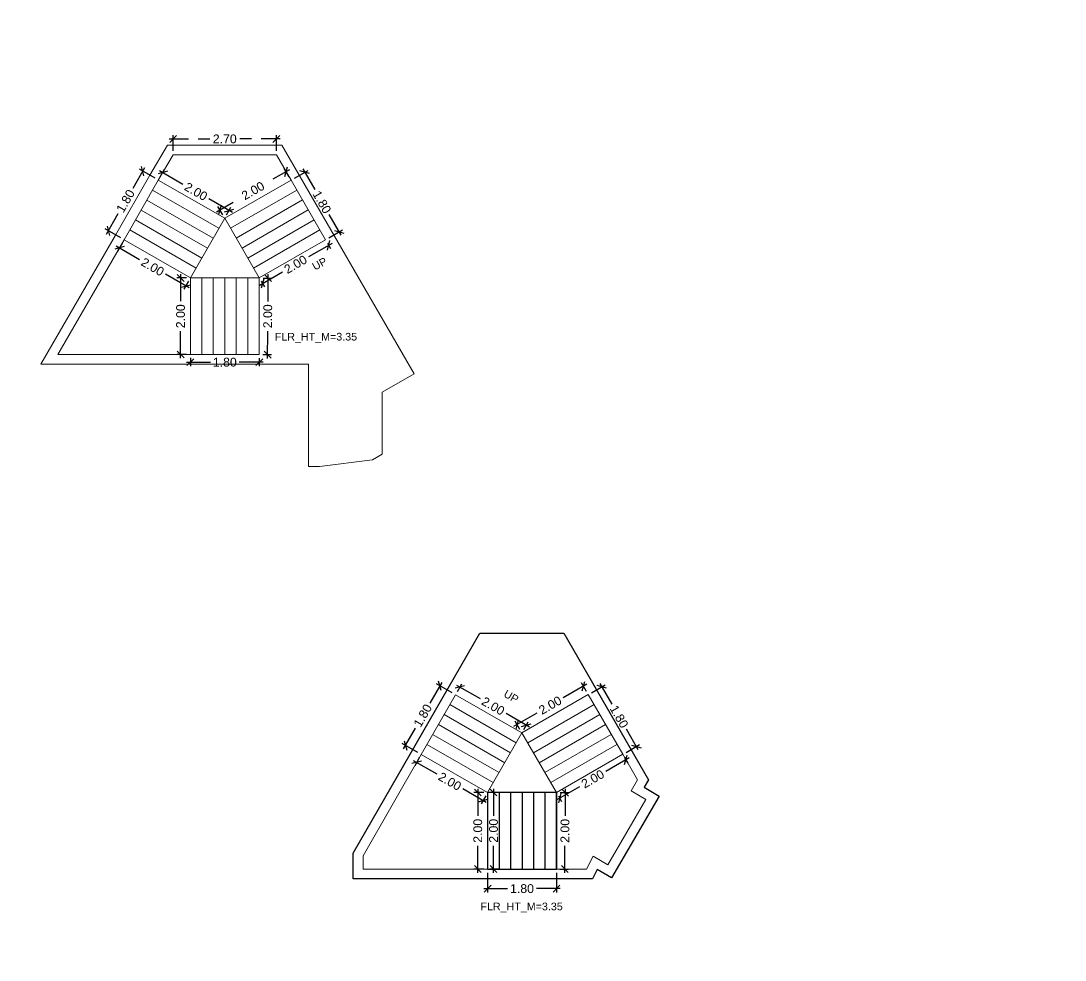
# Model space of a CAD drawing. Header units: metres. Extents: x 256329 to 886268, y -249371 to 355.
# Drawn here: x 287207.84 to 287235.13, y -646.07 to -621.52 of the extents above; entities that cross this region are included whole.
import ezdxf

# ---------------------------------------------------------------- set-up
doc = ezdxf.new("R2010")
doc.units = ezdxf.units.M
doc.header["$MEASUREMENT"] = 0
doc.header["$PDMODE"] = 35
doc.linetypes.add('CONTINOUS', pattern=[0])
doc.linetypes.add('DASHED', pattern=[0.75, 0.5, -0.25])
doc.layers.get('0').update_dxf_attribs({"lineweight": 18})
doc.layers.get('Defpoints').update_dxf_attribs({"lineweight": 20})
doc.layers.add('A_TEXT', color=4, linetype='Continuous', lineweight=0, transparency=0.3)
doc.layers.add('BLK_2_FLR_6_STAIR_1', color=7, linetype='Continuous', plot=False)
doc.layers.add('BLK_2_FLR_6_STAIR_1_FLIGHT_2', color=7, linetype='Continuous', plot=False)
for name, color, linetype, lineweight in [('BLK_2_FLR_6_STAIR_1_FLIGHT_1', 7, 'Continuous', 0), ('BLK_2_FLR_6_STAIR_1_FLIGHT_3', 7, 'Continuous', 0), ('BLK_2_FLR_6_STAIR_1_LANDING_1', 7, 'Continuous', 0), ('BLK_2_FLR_6_STAIR_1_LANDING_2', 7, 'Continuous', 0), ('BLK_2_FLR_6_STAIR_2', 1, 'DASHED', 9), ('BLK_2_FLR_6_STAIR_2_FLIGHT_1', 7, 'Continuous', 0), ('BLK_2_FLR_6_STAIR_2_FLIGHT_2', 7, 'Continuous', 0), ('BLK_2_FLR_6_STAIR_2_FLIGHT_3', 7, 'Continuous', 0), ('BLK_2_FLR_6_STAIR_2_LANDING_1', 1, 'DASHED', 9), ('BLK_2_FLR_6_STAIR_2_LANDING_2', 7, 'Continuous', 0)]:
    doc.layers.add(name, color=color, linetype=linetype, lineweight=lineweight)
doc.styles.add('Arial', font='arial.ttf')
doc.styles.get("Standard").update_dxf_attribs({"font": 'arial.ttf'})
doc.dimstyles.new('METRIC DIM', dxfattribs={"dimtxt": 0.23, "dimasz": 0.18, "dimexe": 0.1, "dimexo": 0.1, "dimgap": 0.09, "dimtad": 0, "dimzin": 0, "dimdsep": 46, "dimtxsty": 'Standard', "dimblk": 'OBLIQUE', "dimcen": 0, "dimdle": 0.1, "dimclrd": 147, "dimclre": 147, "dimclrt": 7, "dimadec": 0, "dimazin": 0, "dimtfac": 1, "dimtofl": 0, "dimtmove": 0, "dimatfit": 2, "dimfxl": 0.125, "dimtolj": 1, "dimtzin": 0, "dimarcsym": 0})

# ---------------------------------------------------------------- blocks, each defined once
blk = doc.blocks.new('_Oblique')
at = {"color": 0, "linetype": 'ByBlock', "lineweight": -2}
blk.add_line((-0.5, -0.5), (0.5, 0.5), dxfattribs=at)
blk = doc.blocks.new('*D1573')
at = {"layer": 'BLK_2_FLR_6_STAIR_1_FLIGHT_1', "color": 147, "lineweight": -2, "transparency": 16777216}
for p, q in [((287218.835093, -638.807905), (287218.524947, -639.347641)), ((287219.107689, -639.07988), (287218.698566, -638.844787)), ((287217.838638, -640.541997), (287218.148785, -640.002261)), ((287218.210879, -640.640563), (287217.801756, -640.40547))]:
    blk.add_line(p, q, dxfattribs=at)
at = {"layer": 'Defpoints', "color": 0, "linetype": 'CONTINOUS', "transparency": 16777216}
for p in [(287219.194394, -639.129702, 0.042641), (287217.888461, -640.455293), (287218.297584, -640.690386, 0.042641)]:
    blk.add_point(p, dxfattribs=at)
at = {"layer": 'BLK_2_FLR_6_STAIR_1_FLIGHT_1', "color": 147, "linetype": 'CONTINOUS', "lineweight": -2, "transparency": 16777216, "xscale": 0.18, "yscale": 0.18, "zscale": 0.18}
for p, rotation in [((287218.78527, -638.894609), 60.117187), ((287217.888461, -640.455293), 240.1171869999999)]:
    blk.add_blockref('_Oblique', p, dxfattribs=dict(at, rotation=rotation))
at = {"layer": 'BLK_2_FLR_6_STAIR_1_FLIGHT_1', "color": 7, "linetype": 'CONTINOUS', "transparency": 16777216, "insert": (287218.336866, -639.674951), "char_height": 0.23, "attachment_point": 5, "rotation": 60.1171874}
blk.add_mtext('\\A1;1.80', dxfattribs=at)
blk = doc.blocks.new('*D1574')
at = {"layer": 'BLK_2_FLR_6_STAIR_1_FLIGHT_2', "color": 147, "lineweight": -2, "transparency": 16777216}
for p, q in [((287220.031712, -643.787488), (287220.031897, -644.299459)), ((287221.831712, -643.786841), (287221.831897, -644.298812)), ((287219.931861, -644.199495), (287220.554361, -644.199272)), ((287221.931861, -644.198776), (287221.309361, -644.199))]:
    blk.add_line(p, q, dxfattribs=at)
at = {"layer": 'Defpoints', "color": 0, "linetype": 'CONTINOUS', "transparency": 16777216}
for p in [(287220.031677, -643.687488, 0.042641), (287221.831677, -643.686841, 0.042641), (287220.031861, -644.199459)]:
    blk.add_point(p, dxfattribs=at)
at = {"layer": 'BLK_2_FLR_6_STAIR_1_FLIGHT_2', "color": 147, "linetype": 'CONTINOUS', "lineweight": -2, "transparency": 16777216, "xscale": 0.18, "yscale": 0.18, "zscale": 0.18}
for p, rotation in [((287220.031861, -644.199459), 180.020597), ((287221.831861, -644.198812), 0.020597)]:
    blk.add_blockref('_Oblique', p, dxfattribs=dict(at, rotation=rotation))
at = {"layer": 'BLK_2_FLR_6_STAIR_1_FLIGHT_2', "color": 7, "linetype": 'CONTINOUS', "transparency": 16777216, "insert": (287220.931861, -644.199136), "char_height": 0.23, "attachment_point": 5, "rotation": 0.0205967}
blk.add_mtext('\\A1;1.80', dxfattribs=at)
blk = doc.blocks.new('*D1530')
at = {"layer": 'BLK_2_FLR_6_STAIR_1_FLIGHT_3', "color": 147, "lineweight": -2, "transparency": 16777216}
for p, q in [((287222.623199, -638.857516), (287222.007273, -639.21166)), ((287222.6138, -639.041788), (287222.486662, -638.82067)), ((287220.714657, -639.954886), (287221.330583, -639.600742)), ((287220.878641, -640.039466), (287220.751503, -639.818349))]:
    blk.add_line(p, q, dxfattribs=at)
at = {"layer": 'Defpoints', "color": 0, "linetype": 'CONTINOUS', "transparency": 16777216}
for p in [(287222.663645, -639.12848, 0.042641), (287220.801349, -639.90504), (287220.928486, -640.126158, 0.042641)]:
    blk.add_point(p, dxfattribs=at)
at = {"layer": 'BLK_2_FLR_6_STAIR_1_FLIGHT_3', "color": 147, "linetype": 'CONTINOUS', "lineweight": -2, "transparency": 16777216, "xscale": 0.18, "yscale": 0.18, "zscale": 0.18}
for p, rotation in [((287222.536507, -638.907362), 29.897956), ((287220.801349, -639.90504), 209.897956)]:
    blk.add_blockref('_Oblique', p, dxfattribs=dict(at, rotation=rotation))
at = {"layer": 'BLK_2_FLR_6_STAIR_1_FLIGHT_3', "color": 7, "linetype": 'CONTINOUS', "transparency": 16777216, "insert": (287221.668928, -639.406201), "char_height": 0.23, "attachment_point": 5, "rotation": 29.8979558}
blk.add_mtext('\\A1;2.00', dxfattribs=at)
blk = doc.blocks.new('*D1531')
at = {"layer": 'BLK_2_FLR_6_STAIR_1_FLIGHT_1', "color": 147, "lineweight": -2, "transparency": 16777216}
for p, q in [((287219.244217, -639.042998), (287219.359555, -638.842279)), ((287219.223028, -638.879161), (287219.838382, -639.23276)), ((287221.130529, -639.975262), (287220.515175, -639.621663)), ((287220.978309, -640.039453), (287221.093647, -639.838734))]:
    blk.add_line(p, q, dxfattribs=at)
at = {"layer": 'Defpoints', "color": 0, "linetype": 'CONTINOUS', "transparency": 16777216}
for p in [(287219.194394, -639.129702, 0.042641), (287219.309732, -638.928984), (287220.928486, -640.126158, 0.042641)]:
    blk.add_point(p, dxfattribs=at)
at = {"layer": 'BLK_2_FLR_6_STAIR_1_FLIGHT_1', "color": 147, "linetype": 'CONTINOUS', "lineweight": -2, "transparency": 16777216, "xscale": 0.18, "yscale": 0.18, "zscale": 0.18}
for p, rotation in [((287219.309732, -638.928984), 150.117187), ((287221.043825, -639.925439), 330.117187)]:
    blk.add_blockref('_Oblique', p, dxfattribs=dict(at, rotation=rotation))
at = {"layer": 'BLK_2_FLR_6_STAIR_1_FLIGHT_1', "color": 7, "linetype": 'CONTINOUS', "transparency": 16777216, "insert": (287220.176778, -639.427211), "char_height": 0.23, "attachment_point": 5, "rotation": 330.1171874}
blk.add_mtext('\\A1;2.00', dxfattribs=at)
blk = doc.blocks.new('*D1532')
at = {"layer": 'BLK_2_FLR_6_STAIR_1_LANDING_2', "color": 147, "lineweight": -2, "transparency": 16777216}
for p, q in [((287222.059404, -641.587859), (287222.056226, -642.297675)), ((287221.931676, -641.687289), (287222.158955, -641.688306)), ((287222.049555, -643.788056), (287222.052732, -643.07824)), ((287221.922722, -643.687488), (287222.150001, -643.688505))]:
    blk.add_line(p, q, dxfattribs=at)
at = {"layer": 'Defpoints', "color": 0, "linetype": 'CONTINOUS', "transparency": 16777216}
for p in [(287221.831677, -641.686841, 0.042641), (287221.822723, -643.68704, 0.042641), (287222.050002, -643.688057)]:
    blk.add_point(p, dxfattribs=at)
at = {"layer": 'BLK_2_FLR_6_STAIR_1_LANDING_2', "color": 147, "linetype": 'CONTINOUS', "lineweight": -2, "transparency": 16777216, "xscale": 0.18, "yscale": 0.18, "zscale": 0.18}
for p, rotation in [((287222.058956, -641.687858), 89.743523), ((287222.050002, -643.688057), 269.743523)]:
    blk.add_blockref('_Oblique', p, dxfattribs=dict(at, rotation=rotation))
at = {"layer": 'BLK_2_FLR_6_STAIR_1_LANDING_2', "color": 7, "linetype": 'CONTINOUS', "transparency": 16777216, "insert": (287222.054479, -642.687958), "char_height": 0.23, "attachment_point": 5, "rotation": 89.7435229}
blk.add_mtext('\\A1;2.00', dxfattribs=at)
blk = doc.blocks.new('*D1533')
at = {"layer": 'BLK_2_FLR_6_STAIR_1_LANDING_2', "color": 147, "lineweight": -2, "transparency": 16777216}
for p, q in [((287223.733608, -640.782454), (287223.119194, -641.137031)), ((287223.613334, -640.774108), (287223.696979, -640.919049)), ((287221.82871, -641.881766), (287222.443124, -641.527189)), ((287221.88166, -641.773453), (287221.965306, -641.918395))]:
    blk.add_line(p, q, dxfattribs=at)
at = {"layer": 'Defpoints', "color": 0, "linetype": 'CONTINOUS', "transparency": 16777216}
for p in [(287223.56335, -640.687496, 0.042641), (287223.646996, -640.832437), (287221.831677, -641.686841, 0.042641)]:
    blk.add_point(p, dxfattribs=at)
at = {"layer": 'BLK_2_FLR_6_STAIR_1_LANDING_2', "color": 147, "linetype": 'CONTINOUS', "lineweight": -2, "transparency": 16777216, "xscale": 0.18, "yscale": 0.18, "zscale": 0.18}
for p, rotation in [((287223.646996, -640.832437), 29.98915999999999), ((287221.915322, -641.831783), 209.98916)]:
    blk.add_blockref('_Oblique', p, dxfattribs=dict(at, rotation=rotation))
at = {"layer": 'BLK_2_FLR_6_STAIR_1_LANDING_2', "color": 7, "linetype": 'CONTINOUS', "transparency": 16777216, "insert": (287222.781159, -641.33211), "char_height": 0.23, "attachment_point": 5, "rotation": 29.9891596}
blk.add_mtext('\\A1;2.00', dxfattribs=at)
blk = doc.blocks.new('*D1534')
at = {"layer": 'BLK_2_FLR_6_STAIR_1_LANDING_1', "color": 147, "lineweight": -2, "transparency": 16777216}
for p, q in [((287218.091285, -640.848689), (287218.706639, -641.202288)), ((287218.247761, -640.77709), (287218.128167, -640.985216)), ((287219.998787, -641.94479), (287219.383432, -641.591191)), ((287219.981854, -641.773546), (287219.862259, -641.981671))]:
    blk.add_line(p, q, dxfattribs=at)
at = {"layer": 'Defpoints', "color": 0, "linetype": 'CONTINOUS', "transparency": 16777216}
for p in [(287218.297584, -640.690386, 0.042641), (287218.177989, -640.898511), (287220.031677, -641.686841, 0.042641)]:
    blk.add_point(p, dxfattribs=at)
at = {"layer": 'BLK_2_FLR_6_STAIR_1_LANDING_1', "color": 147, "linetype": 'CONTINOUS', "lineweight": -2, "transparency": 16777216, "xscale": 0.18, "yscale": 0.18, "zscale": 0.18}
for p, rotation in [((287218.177989, -640.898511), 150.117187), ((287219.912082, -641.894967), 330.117187)]:
    blk.add_blockref('_Oblique', p, dxfattribs=dict(at, rotation=rotation))
at = {"layer": 'BLK_2_FLR_6_STAIR_1_LANDING_1', "color": 7, "linetype": 'CONTINOUS', "transparency": 16777216, "insert": (287219.045036, -641.396739), "char_height": 0.23, "attachment_point": 5, "rotation": 330.1171874}
blk.add_mtext('\\A1;2.00', dxfattribs=at)
blk = doc.blocks.new('*D1535')
at = {"layer": 'BLK_2_FLR_6_STAIR_1_LANDING_1', "color": 147, "lineweight": -2, "transparency": 16777216}
for p, q in [((287219.776026, -641.586841), (287219.776026, -642.296555)), ((287219.931677, -641.686841), (287219.676026, -641.686841)), ((287219.776026, -643.786841), (287219.776026, -643.077128)), ((287219.931677, -643.686841), (287219.676026, -643.686841))]:
    blk.add_line(p, q, dxfattribs=at)
at = {"layer": 'Defpoints', "color": 0, "linetype": 'CONTINOUS', "transparency": 16777216}
for p in [(287220.031677, -641.686841, 0.042641), (287219.776026, -643.686841), (287220.031677, -643.686841, 0.042641)]:
    blk.add_point(p, dxfattribs=at)
at = {"layer": 'BLK_2_FLR_6_STAIR_1_LANDING_1', "color": 147, "linetype": 'CONTINOUS', "lineweight": -2, "transparency": 16777216, "xscale": 0.18, "yscale": 0.18, "zscale": 0.18}
for p, rotation in [((287219.776026, -641.686841), 90), ((287219.776026, -643.686841), 270)]:
    blk.add_blockref('_Oblique', p, dxfattribs=dict(at, rotation=rotation))
at = {"layer": 'BLK_2_FLR_6_STAIR_1_LANDING_1', "color": 7, "linetype": 'CONTINOUS', "transparency": 16777216, "insert": (287219.776026, -642.686841), "char_height": 0.23, "attachment_point": 5, "rotation": 90}
blk.add_mtext('\\A1;2.00', dxfattribs=at)
blk = doc.blocks.new('*D1536')
at = {"layer": 'BLK_2_FLR_6_STAIR_1_FLIGHT_3', "color": 147, "lineweight": -2, "transparency": 16777216}
for p, q in [((287222.969591, -638.836461), (287223.280739, -639.375621)), ((287222.750257, -639.078496), (287223.106186, -638.87309)), ((287223.969263, -640.568701), (287223.658115, -640.029542)), ((287223.649962, -640.637512), (287224.005892, -640.432106))]:
    blk.add_line(p, q, dxfattribs=at)
at = {"layer": 'Defpoints', "color": 0, "linetype": 'CONTINOUS', "transparency": 16777216}
for p in [(287222.663645, -639.12848, 0.042641), (287223.91928, -640.482089), (287223.56335, -640.687496, 0.042641)]:
    blk.add_point(p, dxfattribs=at)
at = {"layer": 'BLK_2_FLR_6_STAIR_1_FLIGHT_3', "color": 147, "linetype": 'CONTINOUS', "lineweight": -2, "transparency": 16777216, "xscale": 0.18, "yscale": 0.18, "zscale": 0.18}
for p, rotation in [((287223.019574, -638.923073), 119.98916), ((287223.91928, -640.482089), 299.98916)]:
    blk.add_blockref('_Oblique', p, dxfattribs=dict(at, rotation=rotation))
at = {"layer": 'BLK_2_FLR_6_STAIR_1_FLIGHT_3', "color": 7, "linetype": 'CONTINOUS', "transparency": 16777216, "insert": (287223.469427, -639.702581), "char_height": 0.23, "attachment_point": 5, "rotation": 299.9891596}
blk.add_mtext('\\A1;1.80', dxfattribs=at)
blk = doc.blocks.new('*D1537')
at = {"layer": 'BLK_2_FLR_6_STAIR_2_FLIGHT_2', "color": 147, "lineweight": -2, "transparency": 16777216}
for p, q in [((287211.067705, -625.358369), (287210.757558, -625.898105)), ((287211.340301, -625.630344), (287210.931178, -625.39525)), ((287210.07125, -627.092461), (287210.381396, -626.552725)), ((287210.443491, -627.191027), (287210.034368, -626.955934))]:
    blk.add_line(p, q, dxfattribs=at)
at = {"layer": 'Defpoints', "color": 0, "linetype": 'CONTINOUS', "transparency": 16777216}
for p in [(287211.427006, -625.680166, 0.042641), (287210.121072, -627.005756), (287210.530196, -627.24085, 0.042641)]:
    blk.add_point(p, dxfattribs=at)
at = {"layer": 'BLK_2_FLR_6_STAIR_2_FLIGHT_2', "color": 147, "linetype": 'CONTINOUS', "lineweight": -2, "transparency": 16777216, "xscale": 0.18, "yscale": 0.18, "zscale": 0.18}
for p, rotation in [((287211.017882, -625.445073), 60.117187), ((287210.121072, -627.005756), 240.1171869999999)]:
    blk.add_blockref('_Oblique', p, dxfattribs=dict(at, rotation=rotation))
at = {"layer": 'BLK_2_FLR_6_STAIR_2_FLIGHT_2', "color": 7, "linetype": 'CONTINOUS', "transparency": 16777216, "insert": (287210.569477, -626.225415), "char_height": 0.23, "attachment_point": 5, "rotation": 60.1171874}
blk.add_mtext('\\A1;1.80', dxfattribs=at)
blk = doc.blocks.new('*D1538')
at = {"layer": 'BLK_2_FLR_6_STAIR_2_LANDING_1', "color": 147, "lineweight": -2, "transparency": 16777216}
for p, q in [((287214.855811, -625.40798), (287214.239885, -625.762124)), ((287214.846411, -625.592252), (287214.719274, -625.371134)), ((287212.947269, -626.50535), (287213.563195, -626.151206)), ((287213.111252, -626.58993), (287212.984115, -626.368812))]:
    blk.add_line(p, q, dxfattribs=at)
at = {"layer": 'Defpoints', "color": 0, "linetype": 'CONTINOUS', "transparency": 16777216}
for p in [(287214.896257, -625.678943, 0.042641), (287213.03396, -626.455504), (287213.161098, -626.676622, 0.042641)]:
    blk.add_point(p, dxfattribs=at)
at = {"layer": 'BLK_2_FLR_6_STAIR_2_LANDING_1', "color": 147, "linetype": 'CONTINOUS', "lineweight": -2, "transparency": 16777216, "xscale": 0.18, "yscale": 0.18, "zscale": 0.18}
for p, rotation in [((287214.769119, -625.457826), 29.897956), ((287213.03396, -626.455504), 209.897956)]:
    blk.add_blockref('_Oblique', p, dxfattribs=dict(at, rotation=rotation))
at = {"layer": 'BLK_2_FLR_6_STAIR_2_LANDING_1', "color": 7, "linetype": 'CONTINOUS', "transparency": 16777216, "insert": (287213.90154, -625.956665), "char_height": 0.23, "attachment_point": 5, "rotation": 29.8979558}
blk.add_mtext('\\A1;2.00', dxfattribs=at)
blk = doc.blocks.new('*D1539')
at = {"layer": 'BLK_2_FLR_6_STAIR_2_FLIGHT_2', "color": 147, "lineweight": -2, "transparency": 16777216}
for p, q in [((287211.455639, -625.429625), (287212.070994, -625.783224)), ((287211.476828, -625.593462), (287211.592167, -625.392743)), ((287213.363141, -626.525725), (287212.747787, -626.172127)), ((287213.210921, -626.589917), (287213.326259, -626.389198))]:
    blk.add_line(p, q, dxfattribs=at)
at = {"layer": 'Defpoints', "color": 0, "linetype": 'CONTINOUS', "transparency": 16777216}
for p in [(287211.542344, -625.479447), (287211.427006, -625.680166, 0.042641), (287213.161098, -626.676622, 0.042641)]:
    blk.add_point(p, dxfattribs=at)
at = {"layer": 'BLK_2_FLR_6_STAIR_2_FLIGHT_2', "color": 147, "linetype": 'CONTINOUS', "lineweight": -2, "transparency": 16777216, "xscale": 0.18, "yscale": 0.18, "zscale": 0.18}
for p, rotation in [((287211.542344, -625.479447), 150.117187), ((287213.276437, -626.475903), 330.117187)]:
    blk.add_blockref('_Oblique', p, dxfattribs=dict(at, rotation=rotation))
at = {"layer": 'BLK_2_FLR_6_STAIR_2_FLIGHT_2', "color": 7, "linetype": 'CONTINOUS', "transparency": 16777216, "insert": (287212.40939, -625.977675), "char_height": 0.23, "attachment_point": 5, "rotation": 330.1171874}
blk.add_mtext('\\A1;2.00', dxfattribs=at)
blk = doc.blocks.new('*D1540')
at = {"layer": 'BLK_2_FLR_6_STAIR_2_FLIGHT_3', "color": 147, "lineweight": -2, "transparency": 16777216}
for p, q in [((287214.292015, -628.138323), (287214.288838, -628.848139)), ((287214.164287, -628.237752), (287214.391567, -628.23877)), ((287214.282166, -630.33852), (287214.285344, -629.628704)), ((287214.155334, -630.237951), (287214.382613, -630.238969))]:
    blk.add_line(p, q, dxfattribs=at)
at = {"layer": 'Defpoints', "color": 0, "linetype": 'CONTINOUS', "transparency": 16777216}
for p in [(287214.064288, -628.237305, 0.042641), (287214.055335, -630.237504, 0.042641), (287214.282614, -630.238521)]:
    blk.add_point(p, dxfattribs=at)
at = {"layer": 'BLK_2_FLR_6_STAIR_2_FLIGHT_3', "color": 147, "linetype": 'CONTINOUS', "lineweight": -2, "transparency": 16777216, "xscale": 0.18, "yscale": 0.18, "zscale": 0.18}
for p, rotation in [((287214.291568, -628.238322), 89.743523), ((287214.282614, -630.238521), 269.743523)]:
    blk.add_blockref('_Oblique', p, dxfattribs=dict(at, rotation=rotation))
at = {"layer": 'BLK_2_FLR_6_STAIR_2_FLIGHT_3', "color": 7, "linetype": 'CONTINOUS', "transparency": 16777216, "insert": (287214.287091, -629.238422), "char_height": 0.23, "attachment_point": 5, "rotation": 89.7435229}
blk.add_mtext('\\A1;2.00', dxfattribs=at)
blk = doc.blocks.new('*D1541')
at = {"layer": 'BLK_2_FLR_6_STAIR_2_FLIGHT_1', "color": 147, "lineweight": -2, "transparency": 16777216}
for p, q in [((287215.96622, -627.332917), (287215.351806, -627.687494)), ((287215.845946, -627.324571), (287215.929591, -627.469513)), ((287214.061322, -628.43223), (287214.675736, -628.077653)), ((287214.114272, -628.323917), (287214.197918, -628.468859))]:
    blk.add_line(p, q, dxfattribs=at)
at = {"layer": 'Defpoints', "color": 0, "linetype": 'CONTINOUS', "transparency": 16777216}
for p in [(287215.795962, -627.237959, 0.042641), (287215.879608, -627.382901), (287214.064288, -628.237305, 0.042641)]:
    blk.add_point(p, dxfattribs=at)
at = {"layer": 'BLK_2_FLR_6_STAIR_2_FLIGHT_1', "color": 147, "linetype": 'CONTINOUS', "lineweight": -2, "transparency": 16777216, "xscale": 0.18, "yscale": 0.18, "zscale": 0.18}
for p, rotation in [((287215.879608, -627.382901), 29.98915999999999), ((287214.147934, -628.382247), 209.98916)]:
    blk.add_blockref('_Oblique', p, dxfattribs=dict(at, rotation=rotation))
at = {"layer": 'BLK_2_FLR_6_STAIR_2_FLIGHT_1', "color": 7, "linetype": 'CONTINOUS', "transparency": 16777216, "insert": (287215.013771, -627.882574), "char_height": 0.23, "attachment_point": 5, "rotation": 29.9891596}
blk.add_mtext('\\A1;2.00', dxfattribs=at)
blk = doc.blocks.new('*D1542')
at = {"layer": 'BLK_2_FLR_6_STAIR_2_LANDING_2', "color": 147, "lineweight": -2, "transparency": 16777216}
for p, q in [((287210.323897, -627.399153), (287210.939251, -627.752751)), ((287210.480373, -627.327554), (287210.360779, -627.53568)), ((287212.231398, -628.495253), (287211.616044, -628.141654)), ((287212.214466, -628.324009), (287212.094871, -628.532135))]:
    blk.add_line(p, q, dxfattribs=at)
at = {"layer": 'Defpoints', "color": 0, "linetype": 'CONTINOUS', "transparency": 16777216}
for p in [(287210.530196, -627.24085, 0.042641), (287210.410601, -627.448975), (287212.264288, -628.237305, 0.042641)]:
    blk.add_point(p, dxfattribs=at)
at = {"layer": 'BLK_2_FLR_6_STAIR_2_LANDING_2', "color": 147, "linetype": 'CONTINOUS', "lineweight": -2, "transparency": 16777216, "xscale": 0.18, "yscale": 0.18, "zscale": 0.18}
for p, rotation in [((287210.410601, -627.448975), 150.117187), ((287212.144694, -628.445431), 330.117187)]:
    blk.add_blockref('_Oblique', p, dxfattribs=dict(at, rotation=rotation))
at = {"layer": 'BLK_2_FLR_6_STAIR_2_LANDING_2', "color": 7, "linetype": 'CONTINOUS', "transparency": 16777216, "insert": (287211.277648, -627.947203), "char_height": 0.23, "attachment_point": 5, "rotation": 330.1171874}
blk.add_mtext('\\A1;2.00', dxfattribs=at)
blk = doc.blocks.new('*D1543')
at = {"layer": 'BLK_2_FLR_6_STAIR_2_LANDING_2', "color": 147, "lineweight": -2, "transparency": 16777216}
for p, q in [((287212.008638, -628.137305), (287212.008638, -628.847018)), ((287212.164288, -628.237305), (287211.908638, -628.237305)), ((287212.008638, -630.337305), (287212.008638, -629.627591)), ((287212.164288, -630.237305), (287211.908638, -630.237305))]:
    blk.add_line(p, q, dxfattribs=at)
at = {"layer": 'Defpoints', "color": 0, "linetype": 'CONTINOUS', "transparency": 16777216}
for p in [(287212.264288, -628.237305, 0.042641), (287212.008638, -630.237305), (287212.264288, -630.237305, 0.042641)]:
    blk.add_point(p, dxfattribs=at)
at = {"layer": 'BLK_2_FLR_6_STAIR_2_LANDING_2', "color": 147, "linetype": 'CONTINOUS', "lineweight": -2, "transparency": 16777216, "xscale": 0.18, "yscale": 0.18, "zscale": 0.18}
for p, rotation in [((287212.008638, -628.237305), 90), ((287212.008638, -630.237305), 270)]:
    blk.add_blockref('_Oblique', p, dxfattribs=dict(at, rotation=rotation))
at = {"layer": 'BLK_2_FLR_6_STAIR_2_LANDING_2', "color": 7, "linetype": 'CONTINOUS', "transparency": 16777216, "insert": (287212.008638, -629.237305), "char_height": 0.23, "attachment_point": 5, "rotation": 90}
blk.add_mtext('\\A1;2.00', dxfattribs=at)
blk = doc.blocks.new('*D1544')
at = {"layer": 'BLK_2_FLR_6_STAIR_2_FLIGHT_1', "color": 147, "lineweight": -2, "transparency": 16777216}
for p, q in [((287214.982869, -625.62896), (287215.338798, -625.423554)), ((287215.202203, -625.386925), (287215.513351, -625.926085)), ((287216.201875, -627.119165), (287215.890727, -626.580006)), ((287215.882574, -627.187976), (287216.238503, -626.98257))]:
    blk.add_line(p, q, dxfattribs=at)
at = {"layer": 'Defpoints', "color": 0, "linetype": 'CONTINOUS', "transparency": 16777216}
for p in [(287214.896257, -625.678943, 0.042641), (287216.151891, -627.032553), (287215.795962, -627.237959, 0.042641)]:
    blk.add_point(p, dxfattribs=at)
at = {"layer": 'BLK_2_FLR_6_STAIR_2_FLIGHT_1', "color": 147, "linetype": 'CONTINOUS', "lineweight": -2, "transparency": 16777216, "xscale": 0.18, "yscale": 0.18, "zscale": 0.18}
for p, rotation in [((287215.252186, -625.473537), 119.98916), ((287216.151891, -627.032553), 299.98916)]:
    blk.add_blockref('_Oblique', p, dxfattribs=dict(at, rotation=rotation))
at = {"layer": 'BLK_2_FLR_6_STAIR_2_FLIGHT_1', "color": 7, "linetype": 'CONTINOUS', "transparency": 16777216, "insert": (287215.702039, -626.253045), "char_height": 0.23, "attachment_point": 5, "rotation": 299.9891596}
blk.add_mtext('\\A1;1.80', dxfattribs=at)
blk = doc.blocks.new('*D1545')
at = {"layer": 'BLK_2_FLR_6_STAIR_2_FLIGHT_3', "color": 147, "lineweight": -2, "transparency": 16777216}
for p, q in [((287212.264288, -630.323506), (287212.264288, -630.538653)), ((287214.064288, -630.337305), (287214.064288, -630.538653)), ((287212.164288, -630.438653), (287212.786788, -630.438653)), ((287214.164288, -630.438653), (287213.541788, -630.438653))]:
    blk.add_line(p, q, dxfattribs=at)
at = {"layer": 'Defpoints', "color": 0, "linetype": 'CONTINOUS', "transparency": 16777216}
for p in [(287212.264288, -630.223506, 0.042641), (287214.064288, -630.237305, 0.042641), (287212.264288, -630.438653)]:
    blk.add_point(p, dxfattribs=at)
at = {"layer": 'BLK_2_FLR_6_STAIR_2_FLIGHT_3', "color": 147, "linetype": 'CONTINOUS', "lineweight": -2, "transparency": 16777216, "xscale": 0.18, "yscale": 0.18, "zscale": 0.18, "rotation": 180}
blk.add_blockref('_Oblique', (287212.264288, -630.438653), dxfattribs=at)
at = {"layer": 'BLK_2_FLR_6_STAIR_2_FLIGHT_3', "color": 147, "linetype": 'CONTINOUS', "lineweight": -2, "transparency": 16777216, "xscale": 0.18, "yscale": 0.18, "zscale": 0.18}
blk.add_blockref('_Oblique', (287214.064288, -630.438653), dxfattribs=at)
at = {"layer": 'BLK_2_FLR_6_STAIR_2_FLIGHT_3', "color": 7, "linetype": 'CONTINOUS', "transparency": 16777216, "insert": (287213.164288, -630.438653), "char_height": 0.23, "attachment_point": 5}
blk.add_mtext('\\A1;1.80', dxfattribs=at)
blk = doc.blocks.new('*D1546')
at = {"layer": 'BLK_2_FLR_6_STAIR_2_LANDING_1', "color": 147, "lineweight": -2, "transparency": 16777216}
for p, q in [((287211.713999, -624.602558), (287212.773182, -624.602558)), ((287211.813999, -624.916392), (287211.813999, -624.502558)), ((287214.612939, -624.602558), (287213.553755, -624.602558)), ((287214.512939, -624.915729), (287214.512939, -624.502558))]:
    blk.add_line(p, q, dxfattribs=at)
at = {"layer": 'Defpoints', "color": 0, "linetype": 'CONTINOUS', "transparency": 16777216}
for p in [(287211.813999, -624.602558), (287211.813999, -625.016392, 0.042641), (287214.512939, -625.015729, 0.042641)]:
    blk.add_point(p, dxfattribs=at)
at = {"layer": 'BLK_2_FLR_6_STAIR_2_LANDING_1', "color": 147, "linetype": 'CONTINOUS', "lineweight": -2, "transparency": 16777216, "xscale": 0.18, "yscale": 0.18, "zscale": 0.18, "rotation": 180}
blk.add_blockref('_Oblique', (287211.813999, -624.602558), dxfattribs=at)
at = {"layer": 'BLK_2_FLR_6_STAIR_2_LANDING_1', "color": 147, "linetype": 'CONTINOUS', "lineweight": -2, "transparency": 16777216, "xscale": 0.18, "yscale": 0.18, "zscale": 0.18}
blk.add_blockref('_Oblique', (287214.512939, -624.602558), dxfattribs=at)
at = {"layer": 'BLK_2_FLR_6_STAIR_2_LANDING_1', "color": 7, "linetype": 'CONTINOUS', "transparency": 16777216, "insert": (287213.163469, -624.602558), "char_height": 0.23, "attachment_point": 5}
blk.add_mtext('\\A1;2.70', dxfattribs=at)
blk = doc.blocks.new('*D1547')
at = {"layer": 'BLK_2_FLR_6_STAIR_1_FLIGHT_2', "color": 147, "lineweight": -2, "transparency": 16777216}
for p, q in [((287220.187629, -641.586841), (287220.187629, -642.296555)), ((287220.34328, -641.686841), (287220.087629, -641.686841)), ((287220.187629, -643.786841), (287220.187629, -643.077128)), ((287220.34328, -643.686841), (287220.087629, -643.686841))]:
    blk.add_line(p, q, dxfattribs=at)
at = {"layer": 'Defpoints', "color": 0, "linetype": 'CONTINOUS', "transparency": 16777216}
for p in [(287220.44328, -641.686841, 0.042641), (287220.187629, -643.686841), (287220.44328, -643.686841, 0.042641)]:
    blk.add_point(p, dxfattribs=at)
at = {"layer": 'BLK_2_FLR_6_STAIR_1_FLIGHT_2', "color": 147, "linetype": 'CONTINOUS', "lineweight": -2, "transparency": 16777216, "xscale": 0.18, "yscale": 0.18, "zscale": 0.18}
for p, rotation in [((287220.187629, -641.686841), 90), ((287220.187629, -643.686841), 270)]:
    blk.add_blockref('_Oblique', p, dxfattribs=dict(at, rotation=rotation))
at = {"layer": 'BLK_2_FLR_6_STAIR_1_FLIGHT_2', "color": 7, "linetype": 'CONTINOUS', "transparency": 16777216, "insert": (287220.187629, -642.686841), "char_height": 0.23, "attachment_point": 5, "rotation": 90}
blk.add_mtext('\\A1;2.00', dxfattribs=at)

msp = doc.modelspace()

# ---------------------------------------------------------------- linework, layer by layer
at = {"color": 5, "linetype": 'CONTINOUS'}
for p, q in [((287212.264288, -628.237305, 0.042641), (287213.161098, -626.676622, 0.042641)), ((287214.064288, -628.237305, 0.042641), (287212.264288, -628.237305, 0.042641)), ((287220.031677, -641.686841, 0.042641), (287220.928486, -640.126158, 0.042641)), ((287221.831677, -641.686841, 0.042641), (287220.031677, -641.686841, 0.042641))]:
    msp.add_line(p, q, dxfattribs=at)
at = {"color": 5, "linetype": 'CONTINOUS', "elevation": 0.042641}
for points in [[(287214.064288, -628.237305), (287213.161098, -626.676622)], [(287221.831677, -641.686841), (287220.928486, -640.126158)]]:
    msp.add_lwpolyline(points, dxfattribs=at)
at = {"layer": 'BLK_2_FLR_6_STAIR_1', "color": 7, "linetype": 'CONTINOUS', "elevation": 0.042641}
msp.add_lwpolyline([(287219.826145, -637.52185), (287222.028938, -637.52185), (287224.240501, -641.354063), (287224.127369, -641.549863), (287224.515894, -641.779624), (287223.270203, -643.917805), (287222.894329, -643.701414), (287222.774596, -643.940121), (287216.522853, -643.941685), (287216.522685, -643.270733)], close=True, dxfattribs=at)
at = {"layer": 'BLK_2_FLR_6_STAIR_1_FLIGHT_1', "color": 3, "linetype": 'CONTINOUS'}
for p, q in [((287220.928486, -640.126158, 0.042641), (287219.194394, -639.129702, 0.042641)), ((287220.779018, -640.386272, 0.042641), (287219.044926, -639.389816, 0.042641)), ((287220.62955, -640.646386, 0.042641), (287218.895457, -639.64993, 0.042641)), ((287220.480081, -640.906499, 0.042641), (287218.745989, -639.910044, 0.042641)), ((287220.330613, -641.166613, 0.042641), (287218.596521, -640.170158, 0.042641)), ((287220.181145, -641.426727, 0.042641), (287218.447052, -640.430272, 0.042641)), ((287220.031677, -641.686841, 0.042641), (287218.297584, -640.690386, 0.042641))]:
    msp.add_line(p, q, dxfattribs=at)
at = {"layer": 'BLK_2_FLR_6_STAIR_1_FLIGHT_1', "color": 7, "linetype": 'CONTINOUS', "elevation": 0.042641}
msp.add_lwpolyline([(287219.194394, -639.129702), (287218.297584, -640.690386), (287220.031677, -641.686841), (287220.928486, -640.126158), (287219.194394, -639.129702)], dxfattribs=at)
at = {"layer": 'BLK_2_FLR_6_STAIR_1_FLIGHT_2', "color": 3, "linetype": 'CONTINOUS'}
for p, q in [((287220.031677, -641.686841, 0.042641), (287220.031677, -643.686841, 0.042641)), ((287220.331677, -641.686841, 0.042641), (287220.331677, -643.686841, 0.042641)), ((287220.631677, -641.686841, 0.042641), (287220.631677, -643.686841, 0.042641)), ((287220.931677, -641.686841, 0.042641), (287220.931677, -643.686841, 0.042641)), ((287221.231677, -641.686841, 0.042641), (287221.231677, -643.686841, 0.042641)), ((287221.531677, -641.686841, 0.042641), (287221.531677, -643.686841, 0.042641)), ((287221.831677, -641.686841, 0.042641), (287221.831677, -643.686841, 0.042641))]:
    msp.add_line(p, q, dxfattribs=at)
at = {"layer": 'BLK_2_FLR_6_STAIR_1_FLIGHT_2', "color": 7, "linetype": 'CONTINOUS', "elevation": 0.042641}
msp.add_lwpolyline([(287221.831677, -641.686841), (287220.031677, -641.686841), (287220.031677, -643.686841), (287221.831677, -643.686841)], close=True, dxfattribs=at)
at = {"layer": 'BLK_2_FLR_6_STAIR_1_FLIGHT_3', "color": 3, "linetype": 'CONTINOUS'}
for p, q in [((287220.928486, -640.126158, 0.042641), (287222.663645, -639.12848, 0.042641)), ((287221.081922, -640.387661, 0.042641), (287222.813596, -639.388316, 0.042641)), ((287221.231873, -640.647497, 0.042641), (287222.963547, -639.648152, 0.042641)), ((287221.381824, -640.907333, 0.042641), (287223.113498, -639.907988, 0.042641)), ((287221.531775, -641.167169, 0.042641), (287223.263449, -640.167824, 0.042641)), ((287221.681726, -641.427005, 0.042641), (287223.413399, -640.42766, 0.042641)), ((287221.831677, -641.686841, 0.042641), (287223.56335, -640.687496, 0.042641))]:
    msp.add_line(p, q, dxfattribs=at)
at = {"layer": 'BLK_2_FLR_6_STAIR_1_FLIGHT_3', "ltscale": 0.05, "elevation": 0.042641}
msp.add_lwpolyline([(287220.928486, -640.126158), (287221.831677, -641.686841), (287223.56335, -640.687496), (287222.663645, -639.12848), (287220.928486, -640.126158)], dxfattribs=at)
at = {"layer": 'BLK_2_FLR_6_STAIR_1_LANDING_1', "color": 7, "linetype": 'CONTINOUS', "elevation": 0.042641}
msp.add_lwpolyline([(287220.031677, -641.686841), (287218.297584, -640.690386), (287216.776021, -643.338303), (287216.776109, -643.688303), (287220.031677, -643.686841), (287220.031677, -641.686841)], dxfattribs=at)
at = {"layer": 'BLK_2_FLR_6_STAIR_1_LANDING_2', "ltscale": 0.05, "elevation": 0.042641}
msp.add_lwpolyline([(287214.512939, -625.015729), (287211.813999, -625.016392)], dxfattribs=at)
at = {"layer": 'BLK_2_FLR_6_STAIR_1_LANDING_2', "color": 7, "linetype": 'CONTINOUS', "elevation": 0.042641}
msp.add_lwpolyline([(287221.831677, -641.686841), (287221.831677, -643.686841), (287222.618239, -643.686841), (287222.788193, -643.348013), (287223.177014, -643.574538), (287224.170323, -641.869563), (287223.782575, -641.640261), (287223.947981, -641.353987), (287223.56335, -640.687496), (287221.83289, -641.688938)], dxfattribs=at)
at = {"layer": 'BLK_2_FLR_6_STAIR_2', "color": 7, "linetype": 'CONTINOUS', "elevation": 0.042641}
msp.add_lwpolyline([(287214.659135, -624.762374), (287211.66844, -624.763109), (287211.207763, -625.553265), (287210.310694, -627.1144), (287208.359884, -630.492287), (287215.352286, -630.48926), (287215.352956, -633.165852), (287215.642248, -633.16578), (287217.02743, -632.988215), (287217.280763, -632.842004), (287217.280451, -631.219063), (287218.111416, -630.738852)], close=True, dxfattribs=at)
at = {"layer": 'BLK_2_FLR_6_STAIR_2_FLIGHT_1', "color": 3, "linetype": 'CONTINOUS'}
for p, q in [((287213.161098, -626.676622, 0.042641), (287214.896257, -625.678943, 0.042641)), ((287213.314534, -626.938125, 0.042641), (287215.046208, -625.938779, 0.042641)), ((287213.464485, -627.197961, 0.042641), (287215.196159, -626.198615, 0.042641)), ((287213.614436, -627.457797, 0.042641), (287215.34611, -626.458451, 0.042641)), ((287213.764387, -627.717633, 0.042641), (287215.49606, -626.718287, 0.042641)), ((287213.914338, -627.977469, 0.042641), (287215.646011, -626.978123, 0.042641)), ((287214.064288, -628.237305, 0.042641), (287215.795962, -627.237959, 0.042641))]:
    msp.add_line(p, q, dxfattribs=at)
at = {"layer": 'BLK_2_FLR_6_STAIR_2_FLIGHT_1', "ltscale": 0.05, "elevation": 0.042641}
msp.add_lwpolyline([(287213.161098, -626.676622), (287214.064288, -628.237305), (287215.795962, -627.237959), (287214.896257, -625.678943), (287213.161098, -626.676622)], dxfattribs=at)
at = {"layer": 'BLK_2_FLR_6_STAIR_2_FLIGHT_2', "color": 3, "linetype": 'CONTINOUS'}
for p, q in [((287213.161098, -626.676622, 0.042641), (287211.427006, -625.680166, 0.042641)), ((287213.01163, -626.936735, 0.042641), (287211.277537, -625.94028, 0.042641)), ((287212.862162, -627.196849, 0.042641), (287211.128069, -626.200394, 0.042641)), ((287212.712693, -627.456963, 0.042641), (287210.978601, -626.460508, 0.042641)), ((287212.563225, -627.717077, 0.042641), (287210.829132, -626.720622, 0.042641)), ((287212.413757, -627.977191, 0.042641), (287210.679664, -626.980736, 0.042641)), ((287212.264288, -628.237305, 0.042641), (287210.530196, -627.24085, 0.042641))]:
    msp.add_line(p, q, dxfattribs=at)
at = {"layer": 'BLK_2_FLR_6_STAIR_2_FLIGHT_2', "color": 7, "linetype": 'CONTINOUS', "elevation": 0.042641}
msp.add_lwpolyline([(287211.427006, -625.680166), (287210.530196, -627.24085), (287212.264288, -628.237305), (287213.161098, -626.676622), (287211.427006, -625.680166)], dxfattribs=at)
at = {"layer": 'BLK_2_FLR_6_STAIR_2_FLIGHT_3', "color": 3, "linetype": 'CONTINOUS'}
for p, q in [((287212.264288, -628.237305, 0.042641), (287212.264288, -630.237305, 0.042641)), ((287212.564288, -628.237305, 0.042641), (287212.564288, -630.237305, 0.042641)), ((287212.864288, -628.237305, 0.042641), (287212.864288, -630.237305, 0.042641)), ((287213.164288, -628.237305, 0.042641), (287213.164288, -630.237305, 0.042641)), ((287213.464288, -628.237305, 0.042641), (287213.464288, -630.237305, 0.042641)), ((287213.764288, -628.237305, 0.042641), (287213.764288, -630.237305, 0.042641)), ((287214.064288, -628.237305, 0.042641), (287214.064288, -630.237305, 0.042641))]:
    msp.add_line(p, q, dxfattribs=at)
at = {"layer": 'BLK_2_FLR_6_STAIR_2_FLIGHT_3', "color": 7, "linetype": 'CONTINOUS', "elevation": 0.042641}
msp.add_lwpolyline([(287214.064288, -628.237305), (287212.264288, -628.237305), (287212.264288, -630.237305), (287214.064288, -630.237305)], close=True, dxfattribs=at)
at = {"layer": 'BLK_2_FLR_6_STAIR_2_LANDING_1', "color": 7, "linetype": 'CONTINOUS', "elevation": 0.042641}
msp.add_lwpolyline([(287214.512939, -625.015729), (287211.813999, -625.016392), (287211.427006, -625.680166), (287213.161098, -626.676622), (287214.896257, -625.678943), (287214.512939, -625.015729)], dxfattribs=at)
at = {"layer": 'BLK_2_FLR_6_STAIR_2_LANDING_2', "ltscale": 0.05, "elevation": 0.042641}
msp.add_lwpolyline([(287212.264288, -628.237305), (287210.530196, -627.24085), (287208.799254, -630.238028), (287212.264288, -630.238028), (287212.264288, -628.237305)], dxfattribs=at)

# ---------------------------------------------------------------- texts
at = {"layer": 'A_TEXT', "lineweight": 0, "char_height": 0.2, "width": 2.485498, "attachment_point": 7, "style": 'Arial'}
for insert, rotation in [((287214.393787, -628.649006, 0.042641), 28.1279772), ((287219.325538, -638.530229, 0.042641), 329.9945098)]:
    msp.add_mtext('\\pxi2.2673,qc;UP', dxfattribs=dict(at, insert=insert, rotation=rotation))
at = {"layer": 'BLK_2_FLR_6_STAIR_1', "color": 7, "linetype": 'CONTINOUS', "insert": (287221.996213, -644.564601), "char_height": 0.2, "attachment_point": 3}
msp.add_mtext_dynamic_manual_height_columns('FLR_HT_M=3.35', width=2.272281, gutter_width=0.405, heights=[0.300679], dxfattribs=at)
at = {"layer": 'BLK_2_FLR_6_STAIR_2', "color": 7, "linetype": 'CONTINOUS', "insert": (287216.621531, -629.671611), "char_height": 0.2, "attachment_point": 3}
msp.add_mtext_dynamic_manual_height_columns('FLR_HT_M=3.35', width=2.272281, gutter_width=0.405, heights=[0.300679], dxfattribs=at)

# ---------------------------------------------------------------- dimensions: what is measured, and where the dimension line sits
at = {"layer": 'BLK_2_FLR_6_STAIR_1_FLIGHT_1', "color": 1, "linetype": 'CONTINOUS'}
dim = msp.add_aligned_dim(p1=(287219.194394, -639.129702, 0.042641), p2=(287218.297584, -640.690386, 0.042641), distance=-0.471858, dimstyle='METRIC DIM', override={"dimfxl": 0.18}, dxfattribs=at)
dim.commit()
dim.dimension.update_dxf_attribs({"geometry": '*D1573', "text_midpoint": (287218.336866, -639.674951)})
at = {"layer": 'BLK_2_FLR_6_STAIR_1_FLIGHT_1', "color": 2, "linetype": 'CONTINOUS'}
dim = msp.add_aligned_dim(p1=(287220.928486, -640.126158, 0.042641), p2=(287219.194394, -639.129702, 0.042641), distance=-0.231496, dimstyle='METRIC DIM', override={"dimfxl": 0.18}, dxfattribs=at)
dim.commit()
dim.dimension.update_dxf_attribs({"geometry": '*D1531', "text_midpoint": (287220.176778, -639.427211)})
at = {"layer": 'BLK_2_FLR_6_STAIR_1_FLIGHT_2', "color": 2, "linetype": 'CONTINOUS'}
dim = msp.add_aligned_dim(p1=(287220.44328, -641.686841, 0.042641), p2=(287220.44328, -643.686841, 0.042641), distance=-0.255651, dimstyle='METRIC DIM', override={"dimfxl": 0.18}, dxfattribs=at)
dim.commit()
dim.dimension.update_dxf_attribs({"geometry": '*D1547', "text_midpoint": (287220.187629, -642.686841)})
at = {"layer": 'BLK_2_FLR_6_STAIR_1_FLIGHT_2', "color": 1, "linetype": 'CONTINOUS'}
dim = msp.add_aligned_dim(p1=(287221.831677, -643.686841, 0.042641), p2=(287220.031677, -643.687488, 0.042641), distance=0.511971, dimstyle='METRIC DIM', override={"dimfxl": 0.18}, dxfattribs=at)
dim.commit()
dim.dimension.update_dxf_attribs({"geometry": '*D1574', "text_midpoint": (287220.931861, -644.199136)})
at = {"layer": 'BLK_2_FLR_6_STAIR_1_FLIGHT_3', "color": 2, "linetype": 'CONTINOUS'}
dim = msp.add_aligned_dim(p1=(287222.663645, -639.12848, 0.042641), p2=(287220.928486, -640.126158, 0.042641), distance=-0.255063, dimstyle='METRIC DIM', override={"dimfxl": 0.18}, dxfattribs=at)
dim.commit()
dim.dimension.update_dxf_attribs({"geometry": '*D1530', "text_midpoint": (287221.668928, -639.406201)})
at = {"layer": 'BLK_2_FLR_6_STAIR_1_FLIGHT_3', "color": 1, "linetype": 'CONTINOUS'}
dim = msp.add_aligned_dim(p1=(287222.663645, -639.12848, 0.042641), p2=(287223.56335, -640.687496, 0.042641), distance=0.410948, dimstyle='METRIC DIM', override={"dimfxl": 0.18}, dxfattribs=at)
dim.commit()
dim.dimension.update_dxf_attribs({"geometry": '*D1536', "text_midpoint": (287223.469427, -639.702581)})
at = {"layer": 'BLK_2_FLR_6_STAIR_1_LANDING_1', "color": 1, "linetype": 'CONTINOUS'}
dim = msp.add_aligned_dim(p1=(287220.031677, -641.686841, 0.042641), p2=(287218.297584, -640.690386, 0.042641), distance=0.24004, dimstyle='METRIC DIM', override={"dimfxl": 0.18}, dxfattribs=at)
dim.commit()
dim.dimension.update_dxf_attribs({"geometry": '*D1534', "text_midpoint": (287219.045036, -641.396739)})
at = {"layer": 'BLK_2_FLR_6_STAIR_1_LANDING_1', "color": 2, "linetype": 'CONTINOUS'}
dim = msp.add_aligned_dim(p1=(287220.031677, -641.686841, 0.042641), p2=(287220.031677, -643.686841, 0.042641), distance=-0.255651, dimstyle='METRIC DIM', override={"dimfxl": 0.18}, dxfattribs=at)
dim.commit()
dim.dimension.update_dxf_attribs({"geometry": '*D1535', "text_midpoint": (287219.776026, -642.686841)})
at = {"layer": 'BLK_2_FLR_6_STAIR_1_LANDING_2', "color": 1, "linetype": 'CONTINOUS'}
dim = msp.add_aligned_dim(p1=(287221.831677, -641.686841, 0.042641), p2=(287223.56335, -640.687496, 0.042641), distance=-0.167346, dimstyle='METRIC DIM', override={"dimfxl": 0.18}, dxfattribs=at)
dim.commit()
dim.dimension.update_dxf_attribs({"geometry": '*D1533', "text_midpoint": (287222.781159, -641.33211)})
at = {"layer": 'BLK_2_FLR_6_STAIR_1_LANDING_2', "color": 2, "linetype": 'CONTINOUS'}
dim = msp.add_aligned_dim(p1=(287221.831677, -641.686841, 0.042641), p2=(287221.822723, -643.68704, 0.042641), distance=0.227281, dimstyle='METRIC DIM', override={"dimfxl": 0.18}, dxfattribs=at)
dim.commit()
dim.dimension.update_dxf_attribs({"geometry": '*D1532', "text_midpoint": (287222.054479, -642.687958)})
at = {"layer": 'BLK_2_FLR_6_STAIR_2_FLIGHT_1', "color": 1, "linetype": 'CONTINOUS'}
dim = msp.add_aligned_dim(p1=(287214.896257, -625.678943, 0.042641), p2=(287215.795962, -627.237959, 0.042641), distance=0.410947, dimstyle='METRIC DIM', override={"dimfxl": 0.18}, dxfattribs=at)
dim.commit()
dim.dimension.update_dxf_attribs({"geometry": '*D1544', "text_midpoint": (287215.702039, -626.253045)})
at = {"layer": 'BLK_2_FLR_6_STAIR_2_FLIGHT_1', "color": 2, "linetype": 'CONTINOUS'}
dim = msp.add_aligned_dim(p1=(287214.064288, -628.237305, 0.042641), p2=(287215.795962, -627.237959, 0.042641), distance=-0.167346, dimstyle='METRIC DIM', override={"dimfxl": 0.18}, dxfattribs=at)
dim.commit()
dim.dimension.update_dxf_attribs({"geometry": '*D1541', "text_midpoint": (287215.013771, -627.882574)})
at = {"layer": 'BLK_2_FLR_6_STAIR_2_FLIGHT_2', "color": 1, "linetype": 'CONTINOUS'}
dim = msp.add_aligned_dim(p1=(287211.427006, -625.680166, 0.042641), p2=(287210.530196, -627.24085, 0.042641), distance=-0.47186, dimstyle='METRIC DIM', override={"dimfxl": 0.18}, dxfattribs=at)
dim.commit()
dim.dimension.update_dxf_attribs({"geometry": '*D1537', "text_midpoint": (287210.569477, -626.225415)})
at = {"layer": 'BLK_2_FLR_6_STAIR_2_FLIGHT_2', "color": 2, "linetype": 'CONTINOUS'}
dim = msp.add_aligned_dim(p1=(287213.161098, -626.676622, 0.042641), p2=(287211.427006, -625.680166, 0.042641), distance=-0.231497, dimstyle='METRIC DIM', override={"dimfxl": 0.18}, dxfattribs=at)
dim.commit()
dim.dimension.update_dxf_attribs({"geometry": '*D1539', "text_midpoint": (287212.40939, -625.977675)})
at = {"layer": 'BLK_2_FLR_6_STAIR_2_FLIGHT_3', "color": 2, "linetype": 'CONTINOUS'}
dim = msp.add_aligned_dim(p1=(287214.064288, -628.237305, 0.042641), p2=(287214.055335, -630.237504, 0.042641), distance=0.227281, dimstyle='METRIC DIM', override={"dimfxl": 0.18}, dxfattribs=at)
dim.commit()
dim.dimension.update_dxf_attribs({"geometry": '*D1540', "text_midpoint": (287214.287091, -629.238422)})
at = {"layer": 'BLK_2_FLR_6_STAIR_2_FLIGHT_3', "color": 1, "linetype": 'CONTINOUS'}
dim = msp.add_linear_dim(base=(287212.264288, -630.438653), p1=(287214.064288, -630.237305, 0.042641), p2=(287212.264288, -630.223506, 0.042641), angle=180, dimstyle='METRIC DIM', override={"dimfxl": 0.18}, dxfattribs=at)
dim.commit()
dim.dimension.update_dxf_attribs({"geometry": '*D1545', "text_midpoint": (287213.164288, -630.438653)})
at = {"layer": 'BLK_2_FLR_6_STAIR_2_LANDING_1', "color": 1, "linetype": 'CONTINOUS'}
dim = msp.add_linear_dim(base=(287211.813999, -624.602558), p1=(287214.512939, -625.015729, 0.042641), p2=(287211.813999, -625.016392, 0.042641), angle=180, dimstyle='METRIC DIM', override={"dimfxl": 0.18}, dxfattribs=at)
dim.commit()
dim.dimension.update_dxf_attribs({"geometry": '*D1546', "text_midpoint": (287213.163469, -624.602558)})
at = {"layer": 'BLK_2_FLR_6_STAIR_2_LANDING_1', "color": 2, "linetype": 'CONTINOUS'}
dim = msp.add_aligned_dim(p1=(287214.896257, -625.678943, 0.042641), p2=(287213.161098, -626.676622, 0.042641), distance=-0.255063, dimstyle='METRIC DIM', override={"dimfxl": 0.18}, dxfattribs=at)
dim.commit()
dim.dimension.update_dxf_attribs({"geometry": '*D1538', "text_midpoint": (287213.90154, -625.956665)})
at = {"layer": 'BLK_2_FLR_6_STAIR_2_LANDING_2', "color": 1, "linetype": 'CONTINOUS'}
dim = msp.add_aligned_dim(p1=(287212.264288, -628.237305, 0.042641), p2=(287210.530196, -627.24085, 0.042641), distance=0.24004, dimstyle='METRIC DIM', override={"dimfxl": 0.18}, dxfattribs=at)
dim.commit()
dim.dimension.update_dxf_attribs({"geometry": '*D1542', "text_midpoint": (287211.277648, -627.947203)})
at = {"layer": 'BLK_2_FLR_6_STAIR_2_LANDING_2', "color": 2, "linetype": 'CONTINOUS'}
dim = msp.add_aligned_dim(p1=(287212.264288, -628.237305, 0.042641), p2=(287212.264288, -630.237305, 0.042641), distance=-0.25565, dimstyle='METRIC DIM', override={"dimfxl": 0.18}, dxfattribs=at)
dim.commit()
dim.dimension.update_dxf_attribs({"geometry": '*D1543', "text_midpoint": (287212.008638, -629.237305)})

doc.saveas('drawing.dxf')
